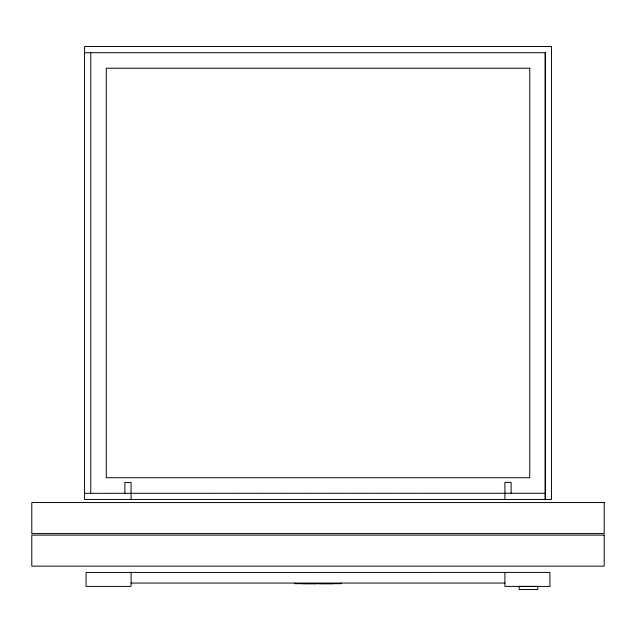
<?xml version="1.0" encoding="UTF-8"?>
<svg xmlns="http://www.w3.org/2000/svg" width="636" height="636" viewBox="0 0 636 636"><rect width="100%" height="100%" fill="white"/><g stroke="black" fill="none" stroke-linecap="round" stroke-linejoin="round"><path stroke-width="0.95" d="M84.548 52.701L545.259 52.701L545.259 499.459L545.259 493.242M84.548 493.321L545.259 493.25L545.259 52.701M131.08 572.44L131.08 586.4L86.075 586.408L86.075 572.448L549.925 572.432L549.925 586.408L504.92 586.392L504.92 572.432M131.08 583.061L504.92 583.061M511.129 493.258L511.129 482.35L504.92 482.35L504.92 499.459M131.08 499.514L131.072 482.446L124.871 482.454L124.871 493.305M341.27 583.061L341.27 583.681L294.73 583.681L294.73 583.061M332.827 583.681L319.24 583.681M316.633 583.681L303.046 583.681M90.757 52.701L90.757 493.321M551.468 46.5L84.548 46.5L84.548 499.443L551.468 499.459L551.468 46.5M529.748 68.211L106.268 68.211L106.268 477.739L529.748 477.739L529.748 68.211M604.2 502.551L31.8 502.551L31.8 533.572L604.2 533.572L604.2 502.551M604.2 535.122L31.8 535.122L31.8 566.151L604.2 566.151L604.2 535.122M537.794 586.4L519.175 586.4L519.175 589.5L537.794 589.5L537.794 586.4"/></g></svg>
